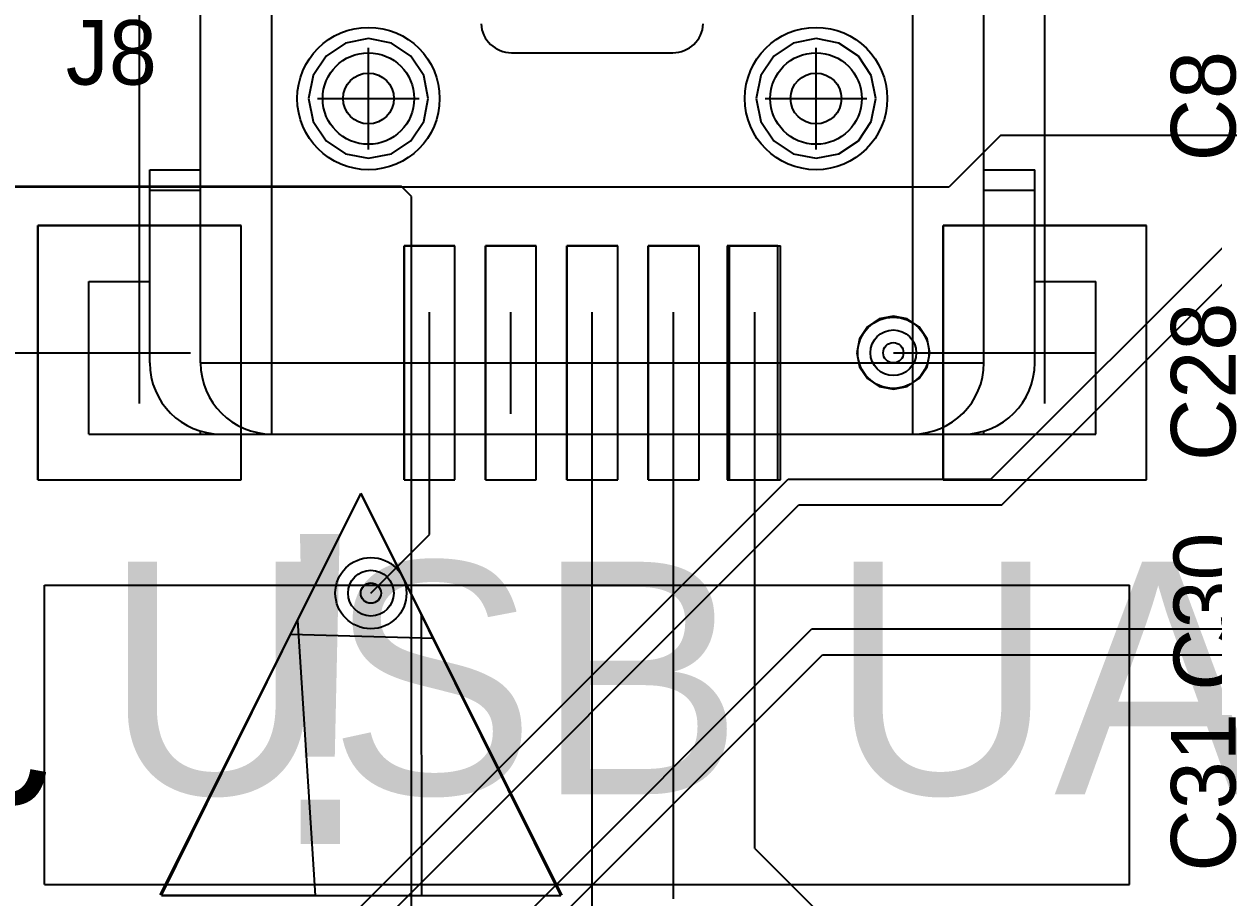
# Model space of a CAD drawing. Extents: x 28 to 300, y 18 to 330.
# Drawn here: x 220.99 to 232.68, y 181.71 to 190.3 of the extents above; entities that cross this region are included whole.
import ezdxf

# ---------------------------------------------------------------- set-up
doc = ezdxf.new("R2010")
doc.units = 0
for name, color, linetype in [('BOTTOMLAYER', 5, 'CONTINUOUS'), ('BOTTOMOVERLAY', 54, 'CONTINUOUS'), ('BOTTOMSOLDER', 6, 'CONTINUOUS'), ('DRILLDRAWING', 1, 'CONTINUOUS'), ('INTERNALPLANE1', 76, 'CONTINUOUS'), ('INTERNALPLANE6', 136, 'CONTINUOUS'), ('MECHANICAL14', 56, 'CONTINUOUS'), ('MECHANICAL8', 56, 'CONTINUOUS'), ('MIDLAYER1', 16, 'CONTINUOUS'), ('MIDLAYER3', 90, 'CONTINUOUS'), ('MULTILAYER', 9, 'CONTINUOUS'), ('PADHOLELAYER', 156, 'CONTINUOUS'), ('TOPLAYER', 1, 'CONTINUOUS'), ('TOPOVERLAY', 2, 'CONTINUOUS'), ('TOPPASTE', 8, 'CONTINUOUS'), ('TOPSOLDER', 216, 'CONTINUOUS'), ('VIAHOLELAYER', 16, 'CONTINUOUS')]:
    doc.layers.add(name, color=color, linetype=linetype)

msp = doc.modelspace()

# ---------------------------------------------------------------- linework, layer by layer
at = {"layer": 'BOTTOMLAYER'}
for centre, radius in [((224.376, 189.564), 0.25), ((228.776, 189.564), 0.25), ((229.536, 187.064), 0.225), ((224.4, 184.7), 0.225)]:
    msp.add_circle(centre, radius, dxfattribs=at)
at = {"layer": 'BOTTOMOVERLAY'}
for p, q in [((222.329, 181.733), (224.302, 185.681)), ((224.302, 185.681), (223.61, 184.296)), ((224.3, 185.682), (226.276, 181.73)), ((225.012, 184.258), (224.302, 185.681)), ((222.343, 181.726), (223.677, 184.431)), ((223.677, 184.431), (223.852, 181.726)), ((224.971, 184.339), (224.895, 184.492)), ((224.895, 184.492), (224.897, 181.726)), ((223.61, 184.296), (225.012, 184.258)), ((226.268, 181.726), (224.971, 184.339)), ((222.343, 181.726), (226.268, 181.726)), ((223.852, 181.726), (222.343, 181.726)), ((224.897, 181.726), (226.268, 181.726))]:
    msp.add_line(p, q, dxfattribs=at)
at = {"layer": 'BOTTOMSOLDER'}
for centre in [(224.376, 189.564), (228.776, 189.564)]:
    msp.add_circle(centre, 0.45, dxfattribs=at)
at = {"layer": 'DRILLDRAWING'}
for centre, radius in [((224.376, 189.564), 0.45), ((228.776, 189.564), 0.45), ((229.536, 187.064), 0.1), ((224.4, 184.7), 0.1)]:
    msp.add_circle(centre, radius, dxfattribs=at)
at = {"layer": 'INTERNALPLANE1'}
for centre, radius in [((224.376, 189.564), 0.7), ((228.776, 189.564), 0.7), ((229.536, 187.064), 0.35), ((224.4, 184.7), 0.35)]:
    msp.add_circle(centre, radius, dxfattribs=at)
at = {"layer": 'INTERNALPLANE6'}
for centre in [(224.376, 189.564), (228.776, 189.564)]:
    msp.add_circle(centre, 0.7, dxfattribs=at)
at = {"layer": 'MECHANICAL14'}
for p, q in [((222.726, 186.964), (222.726, 195.464)), ((223.426, 186.264), (223.426, 195.464)), ((229.726, 186.264), (229.726, 195.464)), ((230.426, 186.964), (230.426, 195.464)), ((225.783, 190.014), (227.368, 190.014)), ((222.226, 188.864), (222.726, 188.864)), ((222.226, 186.964), (222.226, 188.864)), ((230.426, 188.864), (230.926, 188.864)), ((230.926, 186.964), (230.926, 188.864)), ((222.226, 188.664), (222.726, 188.664)), ((230.426, 188.664), (230.926, 188.664)), ((221.626, 187.764), (222.226, 187.764)), ((221.626, 186.264), (221.626, 187.764)), ((230.926, 187.764), (231.526, 187.764)), ((231.526, 186.264), (231.526, 187.764)), ((222.726, 186.964), (230.426, 186.964)), ((222.726, 186.264), (222.726, 186.297)), ((230.426, 186.264), (230.426, 186.297)), ((221.626, 186.264), (231.526, 186.264))]:
    msp.add_line(p, q, dxfattribs=at)
for centre, radius, start, end in [((225.783, 190.314), 0.3, 182.9014, 270), ((227.368, 190.314), 0.3, 270, 357.0986), ((222.926, 186.964), 0.7, 180, 270), ((223.426, 186.964), 0.7, 180, 270), ((229.726, 186.964), 0.7, 270, 360), ((230.226, 186.964), 0.7, 270, 360)]:
    msp.add_arc(centre, radius, start, end, dxfattribs=at)
at = {"layer": 'MECHANICAL8'}
for p, q in [((224.376, 189.564), (224.376, 190.064)), ((228.776, 189.564), (228.776, 190.064)), ((223.876, 189.564), (224.376, 189.564)), ((224.376, 189.564), (224.876, 189.564)), ((224.376, 189.064), (224.376, 189.564)), ((228.276, 189.564), (228.776, 189.564)), ((228.776, 189.564), (229.276, 189.564)), ((228.776, 189.064), (228.776, 189.564)), ((221.126, 185.814), (221.126, 188.314)), ((221.126, 188.314), (223.126, 188.314)), ((223.126, 185.814), (223.126, 188.314)), ((230.026, 185.814), (230.026, 188.314)), ((230.026, 188.314), (232.026, 188.314)), ((232.026, 185.814), (232.026, 188.314)), ((224.726, 185.814), (224.726, 188.114)), ((224.726, 188.114), (225.226, 188.114)), ((225.226, 185.814), (225.226, 188.114)), ((225.526, 185.814), (225.526, 188.114)), ((225.526, 188.114), (226.026, 188.114)), ((226.026, 185.814), (226.026, 188.114)), ((226.326, 185.814), (226.326, 188.114)), ((226.326, 188.114), (226.826, 188.114)), ((226.826, 185.814), (226.826, 188.114)), ((227.126, 185.814), (227.126, 188.114)), ((227.126, 188.114), (227.626, 188.114)), ((227.626, 185.814), (227.626, 188.114)), ((227.926, 185.814), (227.926, 188.114)), ((227.926, 188.114), (228.426, 188.114)), ((228.426, 185.814), (228.426, 188.114)), ((222.126, 187.064), (222.126, 187.564)), ((231.026, 187.064), (231.026, 187.564)), ((224.976, 186.964), (224.976, 187.464)), ((225.776, 186.964), (225.776, 187.464)), ((226.576, 186.964), (226.576, 187.464)), ((227.376, 186.964), (227.376, 187.464)), ((228.176, 186.964), (228.176, 187.464)), ((221.626, 187.064), (222.126, 187.064)), ((222.126, 187.064), (222.626, 187.064)), ((222.126, 186.564), (222.126, 187.064)), ((230.526, 187.064), (231.026, 187.064)), ((231.026, 187.064), (231.526, 187.064)), ((231.026, 186.564), (231.026, 187.064)), ((224.476, 186.964), (224.976, 186.964)), ((224.976, 186.964), (225.776, 186.964)), ((224.976, 186.464), (224.976, 186.964)), ((225.776, 186.964), (226.576, 186.964)), ((225.776, 186.464), (225.776, 186.964)), ((226.576, 186.964), (227.376, 186.964)), ((226.576, 186.464), (226.576, 186.964)), ((227.376, 186.964), (228.176, 186.964)), ((227.376, 186.464), (227.376, 186.964)), ((228.176, 186.964), (228.676, 186.964)), ((228.176, 186.464), (228.176, 186.964)), ((221.126, 185.814), (223.126, 185.814)), ((224.726, 185.814), (225.226, 185.814)), ((225.526, 185.814), (226.026, 185.814)), ((226.326, 185.814), (226.826, 185.814)), ((227.126, 185.814), (227.626, 185.814)), ((227.926, 185.814), (228.426, 185.814)), ((230.026, 185.814), (232.026, 185.814))]:
    msp.add_line(p, q, dxfattribs=at)
for centre in [(224.376, 189.564), (228.776, 189.564)]:
    msp.add_circle(centre, 0.45, dxfattribs=at)
at = {"layer": 'MIDLAYER1'}
for p, q in [((224.376, 190.153), (224.15, 190.108)), ((224.601, 190.108), (224.376, 190.153)), ((228.776, 190.153), (228.55, 190.108)), ((229.001, 190.108), (228.776, 190.153)), ((224.15, 190.108), (223.96, 189.98)), ((224.792, 189.98), (224.601, 190.108)), ((228.55, 190.108), (228.36, 189.98)), ((229.192, 189.98), (229.001, 190.108)), ((223.96, 189.98), (223.832, 189.789)), ((224.919, 189.789), (224.792, 189.98)), ((228.36, 189.98), (228.232, 189.789)), ((229.319, 189.789), (229.192, 189.98)), ((223.832, 189.789), (223.787, 189.564)), ((224.964, 189.564), (224.919, 189.789)), ((228.232, 189.789), (228.187, 189.564)), ((229.364, 189.564), (229.319, 189.789)), ((223.787, 189.564), (223.832, 189.339)), ((224.919, 189.339), (224.964, 189.564)), ((228.187, 189.564), (228.232, 189.339)), ((229.319, 189.339), (229.364, 189.564)), ((223.832, 189.339), (223.96, 189.148)), ((224.792, 189.148), (224.919, 189.339)), ((228.232, 189.339), (228.36, 189.148)), ((229.192, 189.148), (229.319, 189.339)), ((230.589, 189.2), (230.081, 188.692)), ((237.193, 189.2), (230.589, 189.2)), ((223.96, 189.148), (224.15, 189.021)), ((224.601, 189.021), (224.792, 189.148)), ((228.36, 189.148), (228.55, 189.021)), ((229.001, 189.021), (229.192, 189.148)), ((224.15, 189.021), (224.376, 188.976)), ((224.376, 188.976), (224.601, 189.021)), ((228.55, 189.021), (228.776, 188.976)), ((228.776, 188.976), (229.001, 189.021)), ((230.081, 188.692), (218.997, 188.692)), ((230.496, 185.821), (232.82, 188.145)), ((230.602, 185.567), (232.926, 187.891)), ((198.048, 155.367), (228.502, 185.821)), ((228.502, 185.821), (230.496, 185.821)), ((198.153, 155.113), (228.608, 185.567)), ((228.608, 185.567), (230.602, 185.567)), ((196.172, 151.785), (228.735, 184.348)), ((228.735, 184.348), (233.218, 184.348)), ((196.277, 151.531), (228.84, 184.094)), ((228.84, 184.094), (233.218, 184.094))]:
    msp.add_line(p, q, dxfattribs=at)
for centre, radius in [((224.376, 189.564), 0.25), ((228.776, 189.564), 0.25), ((229.536, 187.064), 0.225), ((224.4, 184.7), 0.225)]:
    msp.add_circle(centre, radius, dxfattribs=at)
at = {"layer": 'MIDLAYER3'}
for p, q in [((224.376, 190.153), (224.15, 190.108)), ((224.601, 190.108), (224.376, 190.153)), ((228.776, 190.153), (228.55, 190.108)), ((229.001, 190.108), (228.776, 190.153)), ((224.15, 190.108), (223.96, 189.98)), ((224.792, 189.98), (224.601, 190.108)), ((228.55, 190.108), (228.36, 189.98)), ((229.192, 189.98), (229.001, 190.108)), ((223.96, 189.98), (223.832, 189.789)), ((224.919, 189.789), (224.792, 189.98)), ((228.36, 189.98), (228.232, 189.789)), ((229.319, 189.789), (229.192, 189.98)), ((223.832, 189.789), (223.787, 189.564)), ((224.964, 189.564), (224.919, 189.789)), ((228.232, 189.789), (228.187, 189.564)), ((229.364, 189.564), (229.319, 189.789)), ((223.787, 189.564), (223.832, 189.339)), ((224.919, 189.339), (224.964, 189.564)), ((228.187, 189.564), (228.232, 189.339)), ((229.319, 189.339), (229.364, 189.564)), ((223.832, 189.339), (223.96, 189.148)), ((224.792, 189.148), (224.919, 189.339)), ((228.232, 189.339), (228.36, 189.148)), ((229.192, 189.148), (229.319, 189.339)), ((223.96, 189.148), (224.15, 189.021)), ((224.601, 189.021), (224.792, 189.148)), ((228.36, 189.148), (228.55, 189.021)), ((229.001, 189.021), (229.192, 189.148)), ((224.15, 189.021), (224.376, 188.976)), ((224.376, 188.976), (224.601, 189.021)), ((228.55, 189.021), (228.776, 188.976)), ((228.776, 188.976), (229.001, 189.021)), ((224.7, 188.7), (219, 188.7)), ((224.8, 188.6), (224.7, 188.7)), ((224.8, 176.508), (224.8, 188.6)), ((229.282, 187.318), (229.204, 187.202)), ((229.398, 187.396), (229.282, 187.318)), ((229.536, 187.423), (229.398, 187.396)), ((229.673, 187.396), (229.536, 187.423)), ((229.789, 187.318), (229.673, 187.396)), ((229.867, 187.202), (229.789, 187.318)), ((229.204, 187.202), (229.177, 187.064)), ((229.895, 187.064), (229.867, 187.202)), ((229.177, 187.064), (229.204, 186.927)), ((229.867, 186.927), (229.895, 187.064)), ((229.204, 186.927), (229.282, 186.811)), ((229.789, 186.811), (229.867, 186.927)), ((229.282, 186.811), (229.398, 186.733)), ((229.398, 186.733), (229.536, 186.705)), ((229.536, 186.705), (229.673, 186.733)), ((229.673, 186.733), (229.789, 186.811))]:
    msp.add_line(p, q, dxfattribs=at)
for centre, radius in [((224.376, 189.564), 0.25), ((228.776, 189.564), 0.25), ((229.536, 187.064), 0.225), ((224.4, 184.7), 0.225)]:
    msp.add_circle(centre, radius, dxfattribs=at)
at = {"layer": 'MULTILAYER'}
for centre, radius in [((224.376, 189.564), 0.25), ((228.776, 189.564), 0.25), ((229.536, 187.064), 0.225), ((224.4, 184.7), 0.225)]:
    msp.add_circle(centre, radius, dxfattribs=at)
at = {"layer": 'PADHOLELAYER'}
for centre in [(224.376, 189.564), (228.776, 189.564)]:
    msp.add_circle(centre, 0.45, dxfattribs=at)
at = {"layer": 'TOPLAYER'}
for p, q in [((222.126, 187.064), (222.126, 192.564)), ((231.026, 187.064), (231.026, 192.564)), ((223.126, 188.314), (221.126, 188.314)), ((221.126, 188.314), (221.126, 185.814)), ((223.126, 185.814), (223.126, 188.314)), ((232.026, 188.314), (230.026, 188.314)), ((230.026, 188.314), (230.026, 185.814)), ((232.026, 185.814), (232.026, 188.314)), ((225.226, 188.114), (224.726, 188.114)), ((224.726, 188.114), (224.726, 185.814)), ((225.226, 185.814), (225.226, 188.114)), ((226.026, 188.114), (225.526, 188.114)), ((225.526, 188.114), (225.526, 185.814)), ((226.026, 185.814), (226.026, 188.114)), ((226.826, 188.114), (226.326, 188.114)), ((226.326, 188.114), (226.326, 185.814)), ((226.826, 185.814), (226.826, 188.114)), ((227.626, 188.114), (227.126, 188.114)), ((227.126, 188.114), (227.126, 185.814)), ((227.626, 185.814), (227.626, 188.114)), ((228.401, 188.114), (227.901, 188.114)), ((227.901, 188.114), (227.901, 185.814)), ((228.401, 185.814), (228.401, 188.114)), ((220.536, 187.064), (222.126, 187.064)), ((229.536, 187.064), (231.026, 187.064)), ((224.976, 185.276), (224.976, 186.964)), ((226.576, 181.122), (226.576, 186.964)), ((227.376, 181.694), (227.376, 186.964)), ((228.176, 182.189), (228.176, 186.964)), ((221.126, 185.814), (223.126, 185.814)), ((224.726, 185.814), (225.226, 185.814)), ((225.526, 185.814), (226.026, 185.814)), ((226.326, 185.814), (226.826, 185.814)), ((227.126, 185.814), (227.626, 185.814)), ((227.901, 185.814), (228.401, 185.814)), ((230.026, 185.814), (232.026, 185.814)), ((224.4, 184.7), (224.976, 185.276)), ((228.176, 182.189), (229.357, 181.008))]:
    msp.add_line(p, q, dxfattribs=at)
for centre, radius in [((224.376, 189.564), 0.25), ((228.776, 189.564), 0.25), ((229.536, 187.064), 0.225), ((224.4, 184.7), 0.225)]:
    msp.add_circle(centre, radius, dxfattribs=at)
at = {"layer": 'TOPOVERLAY'}
for p, q in [((223.426, 186.264), (223.426, 195.464)), ((229.726, 186.264), (229.726, 195.464)), ((222.726, 188.614), (222.726, 191.014)), ((230.426, 188.614), (230.426, 191.014)), ((225.783, 190.014), (227.368, 190.014)), ((222.226, 188.864), (222.726, 188.864)), ((222.226, 188.614), (222.226, 188.864)), ((230.426, 188.864), (230.926, 188.864)), ((230.926, 188.614), (230.926, 188.864)), ((222.226, 188.664), (222.726, 188.664)), ((230.426, 188.664), (230.926, 188.664)), ((223.426, 186.964), (224.426, 186.964)), ((228.726, 186.964), (229.726, 186.964)), ((223.426, 186.264), (224.426, 186.264)), ((228.726, 186.264), (229.726, 186.264)), ((221.191, 181.834), (221.191, 184.78)), ((221.191, 184.78), (231.859, 184.78)), ((231.859, 181.834), (231.859, 184.78)), ((221.191, 181.834), (231.859, 181.834))]:
    msp.add_line(p, q, dxfattribs=at)
for centre, start, end in [((225.783, 190.314), 182.9014, 270), ((227.368, 190.314), 270, 357.0986)]:
    msp.add_arc(centre, 0.3, start, end, dxfattribs=at)
at = {"layer": 'TOPPASTE'}
for p, q in [((223.126, 188.314), (221.126, 188.314)), ((221.126, 188.314), (221.126, 185.814)), ((223.126, 185.814), (223.126, 188.314)), ((232.026, 188.314), (230.026, 188.314)), ((230.026, 188.314), (230.026, 185.814)), ((232.026, 185.814), (232.026, 188.314)), ((225.226, 188.114), (224.726, 188.114)), ((224.726, 188.114), (224.726, 185.814)), ((225.226, 185.814), (225.226, 188.114)), ((226.026, 188.114), (225.526, 188.114)), ((225.526, 188.114), (225.526, 185.814)), ((226.026, 185.814), (226.026, 188.114)), ((226.826, 188.114), (226.326, 188.114)), ((226.326, 188.114), (226.326, 185.814)), ((226.826, 185.814), (226.826, 188.114)), ((227.626, 188.114), (227.126, 188.114)), ((227.126, 188.114), (227.126, 185.814)), ((227.626, 185.814), (227.626, 188.114)), ((228.401, 188.114), (227.901, 188.114)), ((227.901, 188.114), (227.901, 185.814)), ((228.401, 185.814), (228.401, 188.114)), ((221.126, 185.814), (223.126, 185.814)), ((224.726, 185.814), (225.226, 185.814)), ((225.526, 185.814), (226.026, 185.814)), ((226.326, 185.814), (226.826, 185.814)), ((227.126, 185.814), (227.626, 185.814)), ((227.901, 185.814), (228.401, 185.814)), ((230.026, 185.814), (232.026, 185.814))]:
    msp.add_line(p, q, dxfattribs=at)
at = {"layer": 'TOPSOLDER'}
for p, q in [((223.126, 188.314), (221.126, 188.314)), ((221.126, 188.314), (221.126, 185.814)), ((223.126, 185.814), (223.126, 188.314)), ((232.026, 188.314), (230.026, 188.314)), ((230.026, 188.314), (230.026, 185.814)), ((232.026, 185.814), (232.026, 188.314)), ((225.226, 188.114), (224.726, 188.114)), ((224.726, 188.114), (224.726, 185.814)), ((225.226, 185.814), (225.226, 188.114)), ((226.026, 188.114), (225.526, 188.114)), ((225.526, 188.114), (225.526, 185.814)), ((226.026, 185.814), (226.026, 188.114)), ((226.826, 188.114), (226.326, 188.114)), ((226.326, 188.114), (226.326, 185.814)), ((226.826, 185.814), (226.826, 188.114)), ((227.626, 188.114), (227.126, 188.114)), ((227.126, 188.114), (227.126, 185.814)), ((227.626, 185.814), (227.626, 188.114)), ((228.401, 188.114), (227.901, 188.114)), ((227.901, 188.114), (227.901, 185.814)), ((228.401, 185.814), (228.401, 188.114)), ((221.126, 185.814), (223.126, 185.814)), ((224.726, 185.814), (225.226, 185.814)), ((225.526, 185.814), (226.026, 185.814)), ((226.326, 185.814), (226.826, 185.814)), ((227.126, 185.814), (227.626, 185.814)), ((227.901, 185.814), (228.401, 185.814)), ((230.026, 185.814), (232.026, 185.814))]:
    msp.add_line(p, q, dxfattribs=at)
for centre in [(224.376, 189.564), (228.776, 189.564)]:
    msp.add_circle(centre, 0.45, dxfattribs=at)
at = {"layer": 'VIAHOLELAYER'}
for centre in [(229.536, 187.064), (224.4, 184.7)]:
    msp.add_circle(centre, 0.1, dxfattribs=at)

# ---------------------------------------------------------------- texts
at = {"layer": 'BOTTOMOVERLAY', "text_generation_flag": 2}
for s, height, p in [('!', 3.048, (224.465, 182.234)), ('JTAG Vmax=3.3V', 1.27, (221.234, 182.626))]:
    msp.add_text(s, height=height, rotation=360, dxfattribs=at).set_placement(p)
at = {"layer": 'TOPOVERLAY'}
for s, rotation, p in [('J8', 360, (221.4, 189.7)), ('C8', 90, (232.9, 188.946)), ('C28', 90, (232.9, 185.999)), ('C30', 90, (232.926, 183.739)), ('C31', 90, (232.9, 181.961))]:
    msp.add_text(s, height=0.635, rotation=rotation, dxfattribs=at).set_placement(p)
msp.add_text('USB UART', height=2.286, dxfattribs=at).set_placement((221.775, 182.723))

doc.saveas('drawing.dxf')
